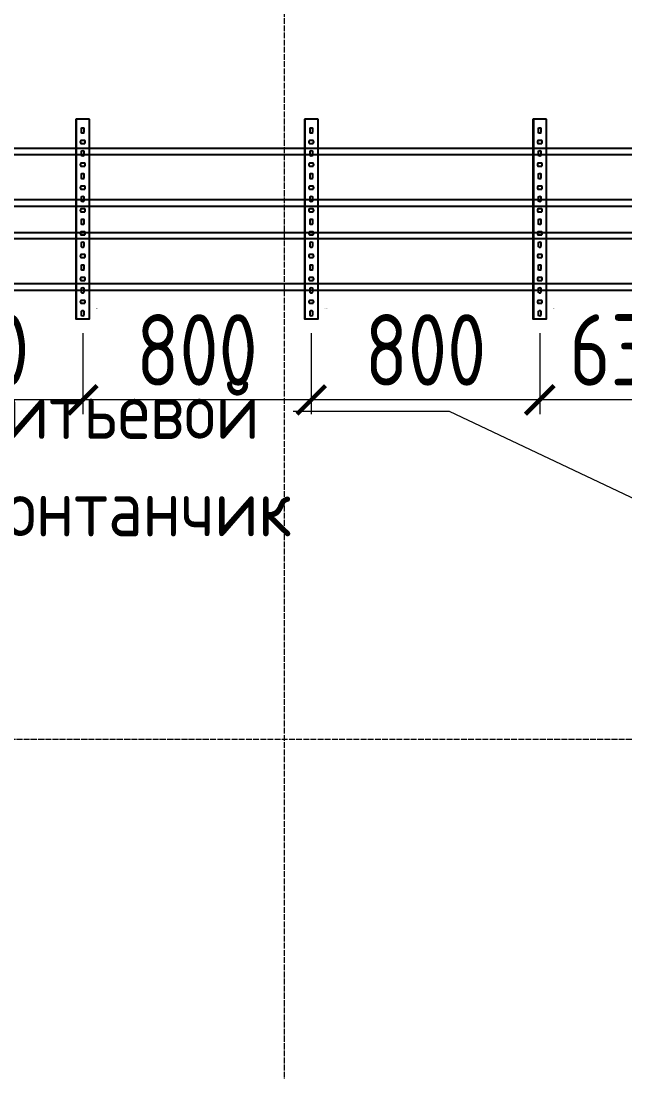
# Model space of a CAD drawing. Header units: millimetres. Extents: x -42533 to 645315, y 3457 to 82611.
# Drawn here: x 325473 to 327588, y 33605 to 37286 of the extents above; entities that cross this region are included whole.
import ezdxf
from ezdxf.enums import TextEntityAlignment as Align

# ---------------------------------------------------------------- set-up
doc = ezdxf.new("R2018")
doc.units = ezdxf.units.MM
doc.linetypes.add('ADSK_Линия сетки', pattern=[25, 20, -2.5, 0, -2.5])
for name, color, linetype in [('00_00_потолок_Панели из стали', 7, 'Continuous'), ('ЭОМ_Лотки авар.', 1, 'Continuous'), ('ЭОМ_Лотки рабочие', 5, 'Continuous')]:
    doc.layers.add(name, color=color, linetype=linetype)
for name, color, linetype, lineweight in [('Аннотация', 7, 'Continuous', 18), ('Оси', 253, 'Continuous', 9), ('ШТРИХОВКА', 252, 'Continuous', 15)]:
    doc.layers.add(name, color=color, linetype=linetype, lineweight=lineweight)
doc.styles.add('GOST Common_5', font='GOST_Common.ttf', dxfattribs={"width": 0.9, "height": 200})
doc.styles.get("Standard").update_dxf_attribs({"font": 'arial.ttf'})
doc.styles.add('М2', font='isocpeur.ttf', dxfattribs={"width": 0.8})
doc.dimstyles.new('М2-100', dxfattribs={"dimtxt": 250, "dimasz": 100, "dimexe": 50, "dimexo": 50, "dimgap": 50, "dimtad": 1, "dimdec": 0, "dimzin": 1, "dimtxsty": 'М2', "dimblk": 'ARCHTICK', "dimcen": 2.5, "dimdle": 50, "dimclre": 256, "dimclrt": 256, "dimadec": 0, "dimazin": 0, "dimtfac": 1, "dimtdec": 0, "dimtix": 1, "dimtmove": 1, "dimatfit": 3, "dimldrblk": 'NONE', "dimfxl": 1, "dimtolj": 1, "dimlwd": 9, "dimlwe": 9, "dimarcsym": 1})

# ---------------------------------------------------------------- blocks, each defined once
blk = doc.blocks.new('План 3 этажа')
at = {"layer": 'Аннотация', "color": 8, "lineweight": 9}
for p, q in [((46842.4, 9601.57), (46386.745, 9601.57)), ((46934.91, 9601.57), (46842.4, 9601.57)), ((47773.716, 9204.845), (46934.91, 9601.57))]:
    blk.add_line(p, q, dxfattribs=at)
at = {"layer": 'Оси', "color": 8, "linetype": 'ADSK_Линия сетки'}
for p, q in [((46356.908, -3523.688), (46356.908, 42848.902)), ((-10051.774, 8453.902), (56512.196, 8453.902))]:
    blk.add_line(p, q, dxfattribs=at)
at = {"layer": 'Аннотация', "color": 8, "lineweight": 9, "insert": (45225.886, 9705.694), "char_height": 200, "width": 1619.1, "attachment_point": 1, "line_spacing_factor": 1.022766, "style": 'GOST Common_5'}
blk.add_mtext('\\pxt1.8,3.6,5.4,7.2,9,10.8,12.6,14.4,16.2,18,19.8,21.6,23.4,25.2,27,28.8,30.6,32.4,34.2,36,37.8,39.6,41.4,43.2,45,46.8,48.6,50.4,52.2,54,55.8,57.6;{Питьевой фонтанчик}', dxfattribs=at)
blk = doc.blocks.new('*U1329')
at = {"color": 0, "linetype": 'Continuous', "lineweight": 25}
for p, q in [((-78.8, -46976.1), (-78.8, 0)), ((78.8, -46976.1), (78.8, 0))]:
    blk.add_line(p, q, dxfattribs=at)
blk.add_lwpolyline([(100.8, -46976.1), (100.8, 0), (-100.8, 0), (-100.8, -46976.1)], close=True, dxfattribs=at)
at = {"color": 0, "flags": 9}
for tag, p in [('АРТИКУЛ', (-59.7, -11.8)), ('НАИМЕНОВАНИЕ', (-59.1, -7)), ('ПРИМЕЧАНИЕ', (-58.8, -17.3))]:
    blk.add_attdef(tag, text='', height=2.5, dxfattribs=at).set_placement(p, align=Align.TOP_LEFT)
at = {"color": 0, "lineweight": 30, "flags": 104}
for tag, p in [('ВЫСОТА', (-59.6, -20.9)), ('ДЛИНА', (-59.5, -36.1)), ('ТОЛЩИНА', (-59, -31)), ('ШИРИНА', (-58.9, -25.1))]:
    blk.add_attdef(tag, text='', height=2.5, dxfattribs=at).set_placement(p, align=Align.TOP_LEFT)
blk = doc.blocks.new('*U1334')
at = {"color": 0, "linetype": 'Continuous', "lineweight": 25}
for p, q in [((-78.8, -46398.7), (-78.8, 0)), ((78.8, -46398.7), (78.8, 0))]:
    blk.add_line(p, q, dxfattribs=at)
blk.add_lwpolyline([(100.8, -46398.7), (100.8, 0), (-100.8, 0), (-100.8, -46398.7)], close=True, dxfattribs=at)
at = {"color": 0, "flags": 9}
for tag, p in [('АРТИКУЛ', (-59.7, -11.8)), ('НАИМЕНОВАНИЕ', (-59.1, -7)), ('ПРИМЕЧАНИЕ', (-58.8, -17.3))]:
    blk.add_attdef(tag, text='', height=2.5, dxfattribs=at).set_placement(p, align=Align.TOP_LEFT)
at = {"color": 0, "lineweight": 30, "flags": 104}
for tag, p in [('ВЫСОТА', (-59.6, -20.9)), ('ДЛИНА', (-59.5, -36.1)), ('ТОЛЩИНА', (-59, -31)), ('ШИРИНА', (-58.9, -25.1))]:
    blk.add_attdef(tag, text='', height=2.5, dxfattribs=at).set_placement(p, align=Align.TOP_LEFT)
blk = doc.blocks.new('*U45')
at = {"color": 0, "linetype": 'ByBlock', "lineweight": -2}
for points in [[(24, -700), (24, 0), (-24, 0), (-24, -700)], [(-22.5, -700), (-22.5, 0)], [(22.5, -700), (22.5, 0)], [(-24, -700), (24, -700)]]:
    blk.add_lwpolyline(points, dxfattribs=at)
at = {"color": 254, "transparency": 33554483}
blk.add_lwpolyline([(0, 0.7), (0, -2.2)], dxfattribs=at)
at = {"color": 0, "linetype": 'ByBlock', "lineweight": -2}
for points in [[(-5.2, -13.3), (-5.2, -26.7, 0.345739), (5.2, -26.7), (5.2, -13.3, 0.345739)], [(-6.7, -54.8, 0.345739), (-6.7, -65.2), (6.7, -65.2, 0.345739), (6.7, -54.8)], [(-5.2, -93.3), (-5.2, -106.7, 0.345739), (5.2, -106.7), (5.2, -93.3, 0.345739)], [(-6.7, -134.8, 0.345739), (-6.7, -145.2), (6.7, -145.2, 0.345739), (6.7, -134.8)], [(-5.2, -173.3), (-5.2, -186.7, 0.345739), (5.2, -186.7), (5.2, -173.3, 0.345739)], [(-6.7, -214.8, 0.345739), (-6.7, -225.2), (6.7, -225.2, 0.345739), (6.7, -214.8)], [(-5.2, -253.3), (-5.2, -266.7, 0.345739), (5.2, -266.7), (5.2, -253.3, 0.345739)], [(-6.7, -294.8, 0.345739), (-6.7, -305.2), (6.7, -305.2, 0.345739), (6.7, -294.8)], [(-5.2, -333.3), (-5.2, -346.7, 0.345739), (5.2, -346.7), (5.2, -333.3, 0.345739)], [(-6.7, -374.8, 0.345739), (-6.7, -385.2), (6.7, -385.2, 0.345739), (6.7, -374.8)], [(-5.2, -413.3), (-5.2, -426.7, 0.345739), (5.2, -426.7), (5.2, -413.3, 0.345739)], [(-6.7, -454.8, 0.345739), (-6.7, -465.2), (6.7, -465.2, 0.345739), (6.7, -454.8)], [(-5.2, -493.3), (-5.2, -506.7, 0.345739), (5.2, -506.7), (5.2, -493.3, 0.345739)], [(-6.7, -534.8, 0.345739), (-6.7, -545.2), (6.7, -545.2, 0.345739), (6.7, -534.8)], [(-5.2, -573.3), (-5.2, -586.7, 0.345739), (5.2, -586.7), (5.2, -573.3, 0.345739)], [(-6.7, -614.8, 0.345739), (-6.7, -625.2), (6.7, -625.2, 0.345739), (6.7, -614.8)], [(-5.2, -653.3), (-5.2, -666.7, 0.345739), (5.2, -666.7), (5.2, -653.3, 0.345739)]]:
    blk.add_lwpolyline(points, format="xyb", close=True, dxfattribs=at)
at = {"flags": 9}
for tag, p in [('АРТИКУЛ', (-58.9, -24.5)), ('ПРИМЕЧАНИЕ', (-58.3, -30.8)), ('НАИМЕНОВАНИЕ', (-58.2, -19.4))]:
    blk.add_attdef(tag, p, '', height=2.5, dxfattribs=at)
at = {"lineweight": 30, "flags": 104}
blk.add_attdef('ДЛИНА', text='', height=2.5, dxfattribs=at).set_placement((-57.7, -34.6), align=Align.TOP_LEFT)
blk = doc.blocks.new('_ArchTick')
at = {"color": 0, "linetype": 'ByBlock', "lineweight": 70, "const_width": 0.15}
blk.add_lwpolyline([(-0.5, -0.5), (0.5, 0.5)], dxfattribs=at)
blk = doc.blocks.new('*D1566')
at = {"layer": '00_00_потолок_Панели из стали', "lineweight": 9, "transparency": 16777216}
for p, q in [((324889.5, 36192.2), (324889.5, 35908.8)), ((325689.7, 36191.6), (325689.7, 35908.8))]:
    blk.add_line(p, q, dxfattribs=at)
at = {"layer": '00_00_потолок_Панели из стали', "color": 0, "lineweight": 9, "transparency": 16777216}
blk.add_line((325739.7, 35958.8), (324839.5, 35958.8), dxfattribs=at)
at = {"layer": 'Defpoints', "color": 0, "transparency": 16777216}
for p in [(324889.5, 36242.2), (325689.7, 36241.6), (324889.5, 35958.8)]:
    blk.add_point(p, dxfattribs=at)
at = {"layer": '00_00_потолок_Панели из стали', "color": 0, "lineweight": 9, "transparency": 16777216, "xscale": 100, "yscale": 100, "zscale": 100, "rotation": 180}
blk.add_blockref('_ArchTick', (324889.5, 35958.8), dxfattribs=at)
at = {"layer": '00_00_потолок_Панели из стали', "color": 0, "lineweight": 9, "transparency": 16777216, "xscale": 100, "yscale": 100, "zscale": 100}
blk.add_blockref('_ArchTick', (325689.7, 35958.8), dxfattribs=at)
at = {"layer": '00_00_потолок_Панели из стали', "transparency": 16777216, "insert": (325289.6, 36133.8), "char_height": 250, "attachment_point": 5, "style": 'М2'}
blk.add_mtext('\\A1;800', dxfattribs=at)
blk = doc.blocks.new('_None')
blk = doc.blocks.new('*D1567')
at = {"layer": '00_00_потолок_Панели из стали', "lineweight": 9, "transparency": 16777216}
for p, q in [((325689.7, 36192.2), (325689.7, 35908.8)), ((326489.9, 36191.6), (326489.9, 35908.8))]:
    blk.add_line(p, q, dxfattribs=at)
at = {"layer": '00_00_потолок_Панели из стали', "color": 0, "lineweight": 9, "transparency": 16777216}
blk.add_line((326539.9, 35958.8), (325639.7, 35958.8), dxfattribs=at)
at = {"layer": 'Defpoints', "color": 0, "transparency": 16777216}
for p in [(325689.7, 36242.2), (326489.9, 36241.6), (325689.7, 35958.8)]:
    blk.add_point(p, dxfattribs=at)
at = {"layer": '00_00_потолок_Панели из стали', "color": 0, "lineweight": 9, "transparency": 16777216, "xscale": 100, "yscale": 100, "zscale": 100, "rotation": 180}
blk.add_blockref('_ArchTick', (325689.7, 35958.8), dxfattribs=at)
at = {"layer": '00_00_потолок_Панели из стали', "color": 0, "lineweight": 9, "transparency": 16777216, "xscale": 100, "yscale": 100, "zscale": 100}
blk.add_blockref('_ArchTick', (326489.9, 35958.8), dxfattribs=at)
at = {"layer": '00_00_потолок_Панели из стали', "transparency": 16777216, "insert": (326089.8, 36133.8), "char_height": 250, "attachment_point": 5, "style": 'М2'}
blk.add_mtext('\\A1;800', dxfattribs=at)
blk = doc.blocks.new('*D1568')
at = {"layer": '00_00_потолок_Панели из стали', "lineweight": 9, "transparency": 16777216}
for p, q in [((326489.9, 36192.2), (326489.9, 35908.8)), ((327290.1, 36191.6), (327290.1, 35908.8))]:
    blk.add_line(p, q, dxfattribs=at)
at = {"layer": '00_00_потолок_Панели из стали', "color": 0, "lineweight": 9, "transparency": 16777216}
blk.add_line((327340.1, 35958.8), (326439.9, 35958.8), dxfattribs=at)
at = {"layer": 'Defpoints', "color": 0, "transparency": 16777216}
for p in [(326489.9, 36242.2), (327290.1, 36241.6), (326489.9, 35958.8)]:
    blk.add_point(p, dxfattribs=at)
at = {"layer": '00_00_потолок_Панели из стали', "color": 0, "lineweight": 9, "transparency": 16777216, "xscale": 100, "yscale": 100, "zscale": 100, "rotation": 180}
blk.add_blockref('_ArchTick', (326489.9, 35958.8), dxfattribs=at)
at = {"layer": '00_00_потолок_Панели из стали', "color": 0, "lineweight": 9, "transparency": 16777216, "xscale": 100, "yscale": 100, "zscale": 100}
blk.add_blockref('_ArchTick', (327290.1, 35958.8), dxfattribs=at)
at = {"layer": '00_00_потолок_Панели из стали', "transparency": 16777216, "insert": (326890, 36133.8), "char_height": 250, "attachment_point": 5, "style": 'М2'}
blk.add_mtext('\\A1;800', dxfattribs=at)
blk = doc.blocks.new('*D1569')
at = {"layer": '00_00_потолок_Панели из стали', "lineweight": 9, "transparency": 16777216}
for p, q in [((327290.1, 36192.2), (327290.1, 35908.8)), ((327929.1, 36192.2), (327929.1, 35908.8))]:
    blk.add_line(p, q, dxfattribs=at)
at = {"layer": '00_00_потолок_Панели из стали', "color": 0, "lineweight": 9, "transparency": 16777216}
blk.add_line((327979.1, 35958.8), (327240.1, 35958.8), dxfattribs=at)
at = {"layer": 'Defpoints', "color": 0, "transparency": 16777216}
for p in [(327290.1, 36242.2), (327929.1, 36242.2), (327290.1, 35958.8)]:
    blk.add_point(p, dxfattribs=at)
at = {"layer": '00_00_потолок_Панели из стали', "color": 0, "lineweight": 9, "transparency": 16777216, "xscale": 100, "yscale": 100, "zscale": 100, "rotation": 180}
blk.add_blockref('_ArchTick', (327290.1, 35958.8), dxfattribs=at)
at = {"layer": '00_00_потолок_Панели из стали', "color": 0, "lineweight": 9, "transparency": 16777216, "xscale": 100, "yscale": 100, "zscale": 100}
blk.add_blockref('_ArchTick', (327929.1, 35958.8), dxfattribs=at)
at = {"layer": '00_00_потолок_Панели из стали', "transparency": 16777216, "insert": (327609.6, 36133.8), "char_height": 250, "attachment_point": 5, "style": 'М2'}
blk.add_mtext('\\A1;639', dxfattribs=at)

msp = doc.modelspace()

# ---------------------------------------------------------------- block references
at = {"layer": 'ШТРИХОВКА'}
msp.add_blockref('План 3 этажа', (280039.2, 26316.4), dxfattribs=at)
at = {"layer": 'ЭОМ_Лотки авар.', "color": 1, "rotation": 90}
msp.add_blockref('*U1334', (281601.3, 36738.1), dxfattribs=at)
at = {"layer": 'ЭОМ_Лотки рабочие'}
ref = msp.add_blockref('*U45', (325689.7, 36242.2), dxfattribs=dict(at, rotation=180))
lines = msp.add_mtext('700 мм', dxfattribs={"layer": '0', "insert": (325747.4, 36276.8), "char_height": 2.5, "attachment_point": 1, "rotation": 180})
ref.add_attrib('ДЛИНА', '', (325747.4, 36276.8)).embed_mtext(lines)
ref = msp.add_blockref('*U45', (326489.9, 36242.2), dxfattribs=dict(at, rotation=180))
lines = msp.add_mtext('700 мм', dxfattribs={"layer": '0', "insert": (326547.6, 36276.8), "char_height": 2.5, "attachment_point": 1, "rotation": 180})
ref.add_attrib('ДЛИНА', '', (326547.6, 36276.8)).embed_mtext(lines)
ref = msp.add_blockref('*U45', (327290.1, 36242.2), dxfattribs=dict(at, rotation=180))
lines = msp.add_mtext('700 мм', dxfattribs={"layer": '0', "insert": (327347.8, 36276.8), "char_height": 2.5, "attachment_point": 1, "rotation": 180})
ref.add_attrib('ДЛИНА', '', (327347.8, 36276.8)).embed_mtext(lines)
at = {"layer": 'ЭОМ_Лотки рабочие', "rotation": 90}
msp.add_blockref('*U1329', (281323.5, 36443.5), dxfattribs=at)

# ---------------------------------------------------------------- dimensions: what is measured, and where the dimension line sits
at = {"layer": '00_00_потолок_Панели из стали'}
for base, p1, p2, picture, middle in [((324889.5, 35958.8), (325689.7, 36241.6), (324889.5, 36242.2), '*D1566', (325289.6, 36133.8)), ((325689.7, 35958.8), (326489.9, 36241.6), (325689.7, 36242.2), '*D1567', (326089.8, 36133.8)), ((326489.9, 35958.8), (327290.1, 36241.6), (326489.9, 36242.2), '*D1568', (326890, 36133.8)), ((327290.1, 35958.8), (327929.1, 36242.2), (327290.1, 36242.2), '*D1569', (327609.6, 36133.8))]:
    dim = msp.add_linear_dim(base=base, p1=p1, p2=p2, dimstyle='М2-100', dxfattribs=at)
    dim.commit()
    dim.dimension.update_dxf_attribs({"geometry": picture, "text_midpoint": middle})

doc.saveas('drawing.dxf')
